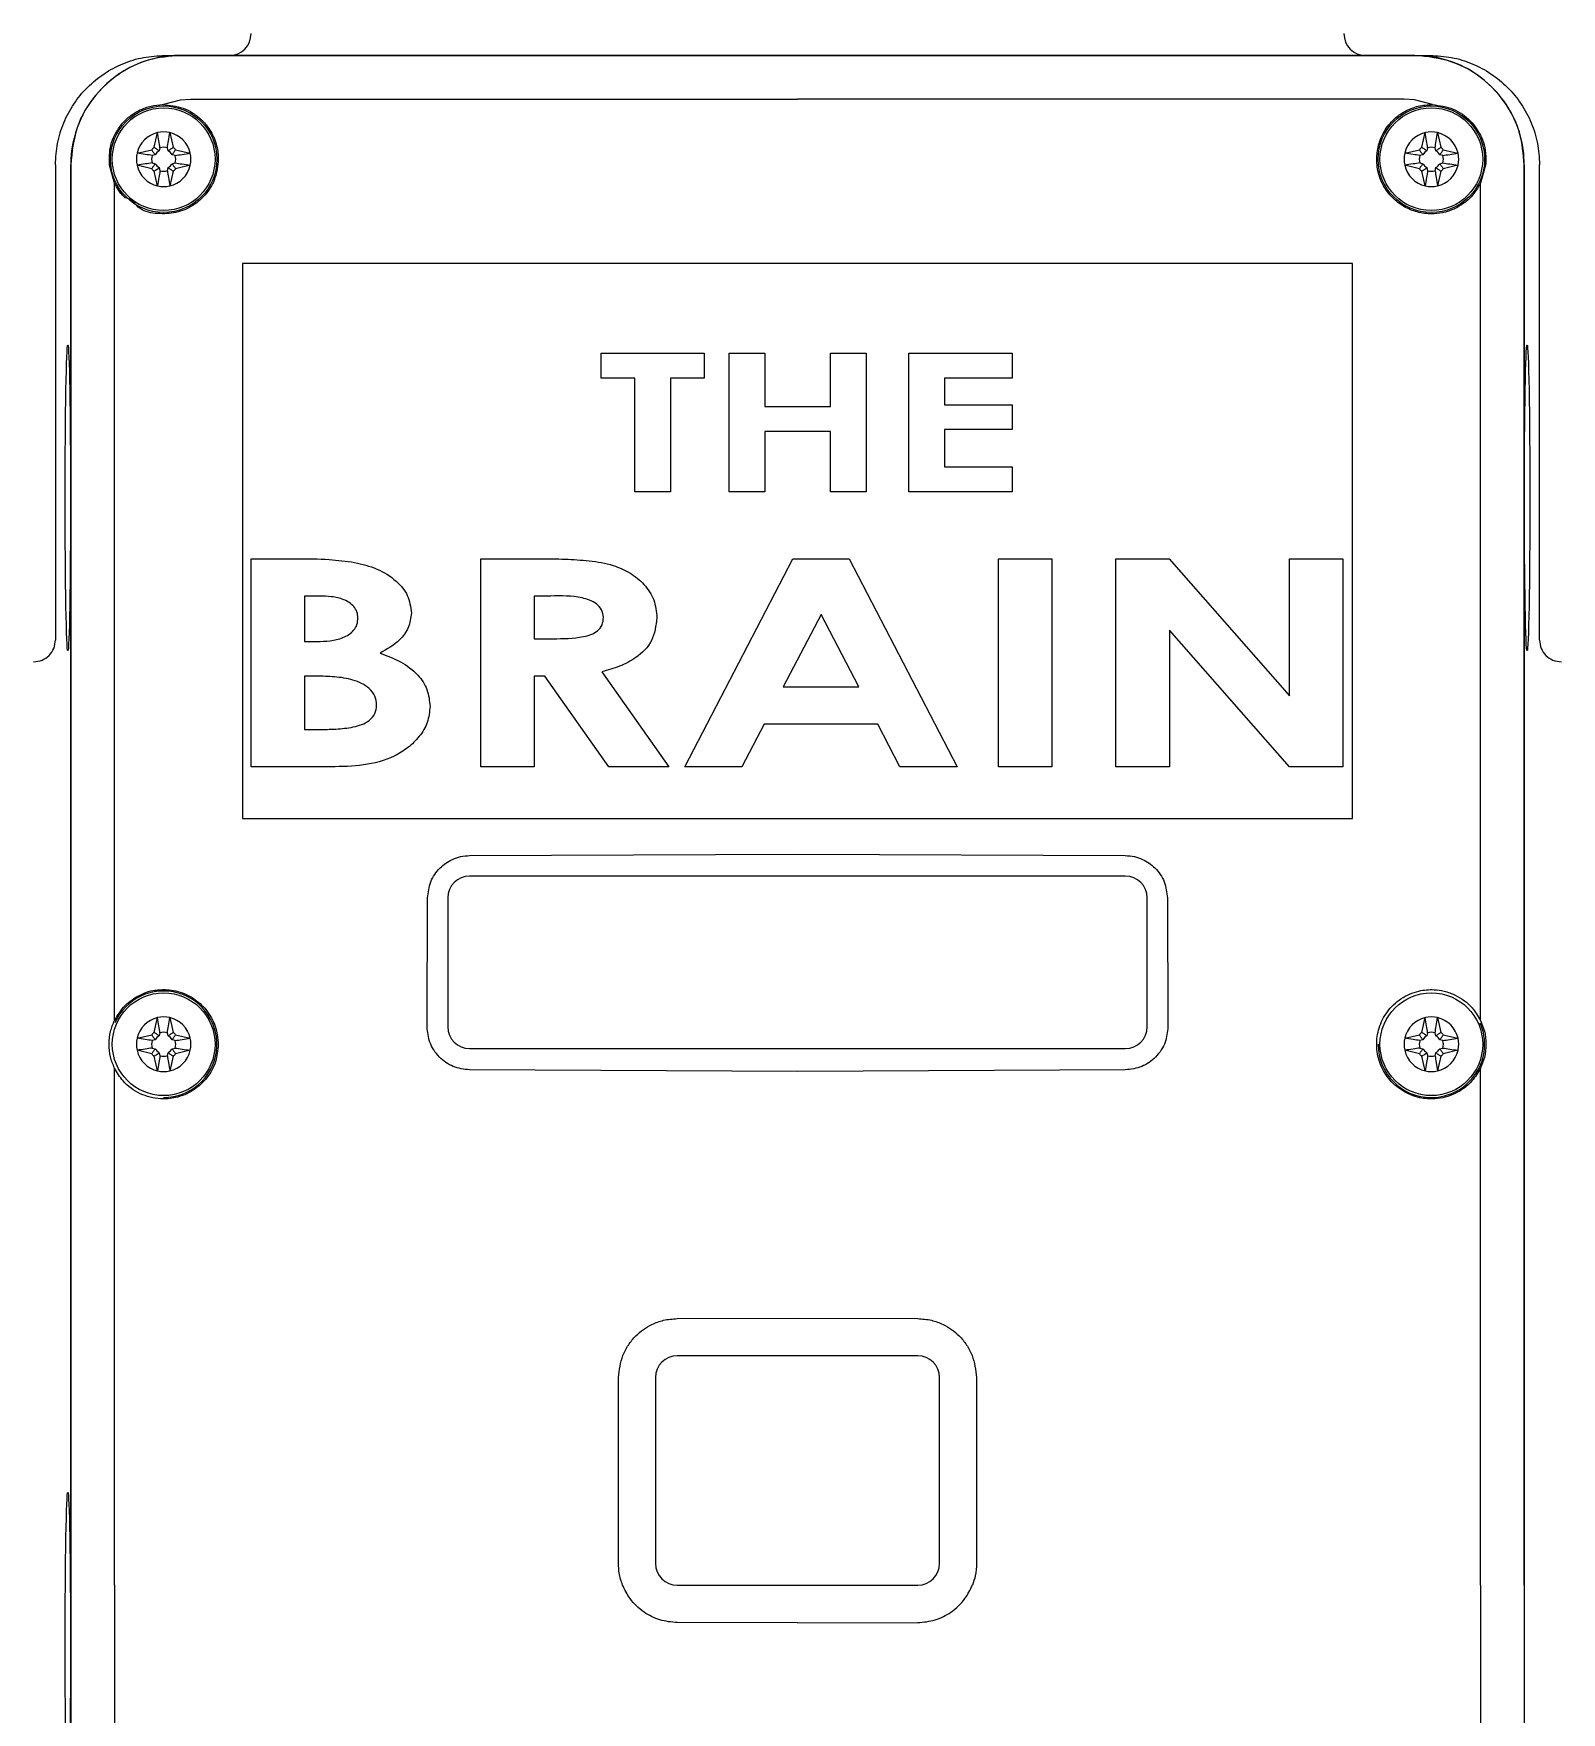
# Model space of a CAD drawing. Extents: x -6836 to 13740, y -142 to 3166.
# Drawn here: x 1492.72 to 1498.09, y 2943.11 to 2949.01 of the extents above; entities that cross this region are included whole.
import ezdxf
from ezdxf import colors
from ezdxf.entities.mleader import LeaderData, LeaderLine
from ezdxf.math import Vec2, Vec3

# ---------------------------------------------------------------- set-up
doc = ezdxf.new("R2010")
doc.units = 0
doc.header["$LTSCALE"] = 18
doc.header["$MEASUREMENT"] = 0
doc.layers.add('G-ANNO-TEXT', color=70, linetype='Continuous', lineweight=0)
doc.layers.add('P-EQMT-N', color=3, linetype='Continuous')
doc.styles.add('Arial', font='arial.ttf')

# ---------------------------------------------------------------- blocks, each defined once
blk = doc.blocks.new('A$C472C50F8')
at = {"linetype": 'Continuous', "lineweight": 0}
for p, q in [((32.1804, 44.934), (32.234, 44.934)), ((32.234, 44.934), (36.5718, 44.934)), ((34.4029, 44.934), (32.2341, 44.934)), ((36.5717, 44.934), (34.4029, 44.934)), ((36.5718, 44.934), (36.6254, 44.934)), ((32.1726, 44.7612), (32.236, 44.778)), ((32.236, 44.778), (32.2725, 44.7804)), ((36.5697, 44.778), (36.5333, 44.7804)), ((36.6331, 44.7612), (36.5697, 44.778)), ((32.1429, 44.6113), (32.1554, 44.6629)), ((32.1976, 44.6629), (32.2101, 44.6113)), ((36.5957, 44.6113), (36.6081, 44.6629)), ((36.6504, 44.6629), (36.6628, 44.6113)), ((32.0829, 44.5904), (32.1345, 44.6029)), ((32.1634, 44.6095), (32.1608, 44.5988)), ((32.1922, 44.5988), (32.1896, 44.6095)), ((32.2184, 44.6029), (32.2701, 44.5904)), ((36.5356, 44.5904), (36.5873, 44.6029)), ((36.6161, 44.6095), (36.6136, 44.5988)), ((36.645, 44.5988), (36.6424, 44.6095)), ((36.6712, 44.6029), (36.7229, 44.5904)), ((31.7965, 44.5501), (31.7965, 42.8803)), ((31.8501, 38.2164), (31.8501, 44.5501)), ((31.8502, 44.5501), (31.8502, 39.56)), ((32.0038, 44.4855), (31.9857, 44.5484)), ((32.1345, 44.5357), (32.0829, 44.5482)), ((32.147, 44.585), (32.1363, 44.5824)), ((32.1363, 44.5562), (32.147, 44.5536)), ((32.1608, 44.5398), (32.1634, 44.5291)), ((32.1896, 44.5291), (32.1922, 44.5398)), ((32.2167, 44.5824), (32.206, 44.585)), ((32.206, 44.5536), (32.2167, 44.5562)), ((32.2701, 44.5482), (32.2184, 44.5357)), ((36.5873, 44.5357), (36.5356, 44.5482)), ((36.5997, 44.585), (36.5891, 44.5824)), ((36.5891, 44.5562), (36.5997, 44.5536)), ((36.6136, 44.5398), (36.6161, 44.5291)), ((36.6424, 44.5291), (36.645, 44.5398)), ((36.6694, 44.5824), (36.6588, 44.585)), ((36.6588, 44.5536), (36.6694, 44.5562)), ((36.7229, 44.5482), (36.6712, 44.5357)), ((36.82, 44.5484), (36.8019, 44.4855)), ((36.9555, 39.56), (36.9555, 44.5501)), ((36.9557, 44.5501), (36.9557, 38.2164)), ((37.0093, 42.8803), (37.0093, 44.5501)), ((32.0038, 41.5437), (32.0038, 44.4855)), ((32.1554, 44.4757), (32.1429, 44.5274)), ((32.2101, 44.5274), (32.1976, 44.4757)), ((36.6081, 44.4757), (36.5957, 44.5274)), ((36.6628, 44.5274), (36.6504, 44.4757)), ((36.802, 41.5437), (36.8019, 44.4855)), ((32.4529, 44.2027), (32.4529, 42.2527)), ((36.3529, 44.2027), (32.4529, 44.2027)), ((36.3529, 42.2527), (36.3529, 44.2027)), ((33.713, 43.8007), (33.713, 43.8882)), ((33.713, 43.8882), (34.0755, 43.8882)), ((34.0755, 43.8882), (34.0755, 43.8007)), ((34.163, 43.8882), (34.288, 43.8882)), ((34.163, 43.4007), (34.163, 43.8882)), ((34.288, 43.8882), (34.288, 43.7007)), ((34.5192, 43.7007), (34.5192, 43.8882)), ((34.5192, 43.8882), (34.6442, 43.8882)), ((34.6442, 43.8882), (34.6442, 43.4007)), ((34.7942, 43.8882), (35.1567, 43.8882)), ((34.7942, 43.4007), (34.7942, 43.8882)), ((35.1567, 43.8882), (35.1567, 43.8007)), ((33.8317, 43.8007), (33.713, 43.8007)), ((33.8317, 43.4007), (33.8317, 43.8007)), ((34.0755, 43.8007), (33.9567, 43.8007)), ((33.9567, 43.8007), (33.9567, 43.4007)), ((35.1567, 43.8007), (34.9192, 43.8007)), ((34.9192, 43.8007), (34.9192, 43.7069)), ((34.9192, 43.7069), (35.1567, 43.7069)), ((35.1567, 43.7069), (35.1567, 43.6194)), ((34.288, 43.7007), (34.5192, 43.7007)), ((34.5192, 43.6132), (34.288, 43.6132)), ((34.288, 43.6132), (34.288, 43.4007)), ((34.5192, 43.4007), (34.5192, 43.6132)), ((34.9192, 43.6194), (34.9192, 43.4882)), ((35.1567, 43.6194), (34.9192, 43.6194)), ((34.9192, 43.4882), (35.1567, 43.4882)), ((35.1567, 43.4882), (35.1567, 43.4007)), ((33.9567, 43.4007), (33.8317, 43.4007)), ((34.288, 43.4007), (34.163, 43.4007)), ((34.6442, 43.4007), (34.5192, 43.4007)), ((35.1567, 43.4007), (34.7942, 43.4007)), ((32.484, 42.4347), (32.484, 43.1659)), ((32.484, 43.1659), (32.6438, 43.1659)), ((33.2902, 43.1659), (33.5004, 43.1659)), ((33.2902, 42.4347), (33.2902, 43.1659)), ((34.0074, 42.4347), (34.3866, 43.1659)), ((34.3866, 43.1659), (34.5847, 43.1659)), ((34.5847, 43.1659), (34.9636, 42.4347)), ((35.109, 42.4347), (35.109, 43.1659)), ((35.109, 43.1659), (35.2965, 43.1659)), ((35.2965, 43.1659), (35.2965, 42.4347)), ((35.5215, 43.1659), (35.7081, 43.1659)), ((35.5215, 42.4347), (35.5215, 43.1659)), ((35.7081, 43.1659), (36.1308, 42.6847)), ((36.1308, 43.1659), (36.3183, 43.1659)), ((36.1308, 42.6847), (36.1308, 43.1659)), ((36.3183, 43.1659), (36.3183, 42.4347)), ((32.723, 43.0347), (32.6715, 43.0347)), ((32.6715, 43.0347), (32.6715, 42.8753)), ((33.5359, 43.0347), (33.4777, 43.0347)), ((33.4777, 43.0347), (33.4777, 42.8847)), ((34.4855, 42.9698), (34.3528, 42.7159)), ((34.6182, 42.7159), (34.4855, 42.9698)), ((33.4777, 42.8847), (33.5441, 42.8847)), ((35.709, 42.9144), (35.709, 42.4347)), ((36.1305, 42.4347), (35.709, 42.9144)), ((32.6715, 42.8753), (32.7151, 42.8753)), ((33.7155, 42.7684), (33.9511, 42.4347)), ((32.7117, 42.7534), (32.6715, 42.7534)), ((32.6715, 42.7534), (32.6715, 42.5659)), ((33.5151, 42.7534), (33.4777, 42.7534)), ((33.4777, 42.7534), (33.4777, 42.4347)), ((33.7402, 42.4347), (33.5151, 42.7534)), ((34.3528, 42.7159), (34.6182, 42.7159)), ((34.2853, 42.5847), (34.2079, 42.4347)), ((34.6856, 42.5847), (34.2853, 42.5847)), ((34.7628, 42.4347), (34.6856, 42.5847)), ((32.6715, 42.5659), (32.7199, 42.5659)), ((32.7652, 42.4347), (32.484, 42.4347)), ((33.4777, 42.4347), (33.2902, 42.4347)), ((33.9511, 42.4347), (33.7402, 42.4347)), ((34.2079, 42.4347), (34.0074, 42.4347)), ((34.9636, 42.4347), (34.7628, 42.4347)), ((35.2965, 42.4347), (35.109, 42.4347)), ((35.709, 42.4347), (35.5215, 42.4347)), ((36.3183, 42.4347), (36.1305, 42.4347)), ((32.4529, 42.2527), (36.3529, 42.2527)), ((33.2513, 42.1229), (34.4029, 42.1279)), ((34.4029, 42.1279), (35.5544, 42.1229)), ((35.5544, 42.0512), (33.2513, 42.0512)), ((33.1019, 41.5215), (33.1036, 41.9744)), ((33.1745, 41.9744), (33.1745, 41.5215)), ((35.6312, 41.5215), (35.6312, 41.9744)), ((35.7021, 41.9744), (35.7038, 41.5215)), ((32.1429, 41.502), (32.1554, 41.5537)), ((32.1976, 41.5537), (32.2101, 41.502)), ((36.5957, 41.502), (36.6081, 41.5537)), ((36.6504, 41.5537), (36.6628, 41.502)), ((32.0829, 41.4812), (32.1345, 41.4936)), ((32.147, 41.4758), (32.1363, 41.4732)), ((32.1634, 41.5002), (32.1608, 41.4896)), ((32.1922, 41.4896), (32.1896, 41.5002)), ((32.2167, 41.4732), (32.206, 41.4758)), ((32.2184, 41.4936), (32.2701, 41.4812)), ((36.5356, 41.4812), (36.5873, 41.4936)), ((36.5997, 41.4758), (36.5891, 41.4732)), ((36.6161, 41.5002), (36.6136, 41.4896)), ((36.645, 41.4896), (36.6424, 41.5002)), ((36.6694, 41.4732), (36.6588, 41.4758)), ((36.6712, 41.4936), (36.7229, 41.4812)), ((32.1345, 41.4265), (32.0829, 41.4389)), ((32.1363, 41.4469), (32.147, 41.4444)), ((32.1554, 41.3664), (32.1429, 41.4181)), ((32.1608, 41.4305), (32.1634, 41.4199)), ((32.1896, 41.4199), (32.1922, 41.4305)), ((32.2101, 41.4181), (32.1976, 41.3664)), ((32.206, 41.4444), (32.2167, 41.4469)), ((32.2701, 41.4389), (32.2184, 41.4265)), ((33.2513, 41.4447), (35.5544, 41.4447)), ((36.5873, 41.4265), (36.5356, 41.4389)), ((36.5891, 41.4469), (36.5997, 41.4444)), ((36.6081, 41.3664), (36.5957, 41.4181)), ((36.6136, 41.4305), (36.6161, 41.4199)), ((36.6424, 41.4199), (36.645, 41.4305)), ((36.6628, 41.4181), (36.6504, 41.3664)), ((36.6588, 41.4444), (36.6694, 41.4469)), ((36.7229, 41.4389), (36.6712, 41.4265)), ((32.0038, 39.56), (32.0038, 41.3764)), ((34.4029, 41.3644), (33.2513, 41.37)), ((35.5544, 41.37), (34.4029, 41.3644)), ((36.802, 39.56), (36.802, 41.3764)), ((33.9806, 40.4964), (34.4029, 40.4975)), ((34.4029, 40.4975), (34.8251, 40.4964)), ((34.8251, 40.3661), (33.9806, 40.3661)), ((33.7738, 39.6367), (33.7745, 40.2893)), ((33.9039, 40.2893), (33.9039, 39.6367)), ((34.9019, 39.6367), (34.9019, 40.2893)), ((35.0312, 40.2893), (35.0319, 39.6367)), ((31.8502, 39.56), (31.8502, 34.5698)), ((32.0038, 39.56), (32.0038, 38.4345)), ((33.9806, 39.56), (34.8251, 39.56)), ((36.802, 39.56), (36.802, 38.4345)), ((36.9555, 39.56), (36.9555, 34.5698)), ((34.4029, 39.427), (33.9806, 39.4283)), ((34.4029, 39.427), (34.8251, 39.4283))]:
    blk.add_line(p, q, dxfattribs=at)
for centre, radius in [((32.1765, 44.5693), 0.1871), ((32.1765, 44.5693), 0.1804), ((36.6293, 44.5693), 0.1871), ((36.6293, 44.5693), 0.1804), ((32.1765, 41.4601), 0.1804), ((36.6293, 41.4601), 0.1804)]:
    blk.add_circle(centre, radius, dxfattribs=at)
for centre, radius, start, end in [((32.4068, 45.0107), 0.0768, 270, 0), ((36.3989, 45.0107), 0.0768, 180, 270), ((32.1765, 44.5693), 0.096, 102.70903, 167.29097), ((32.1765, 44.5693), 0.096, 77.29097, 102.70903), ((32.1765, 44.5693), 0.096, 12.70903, 77.29097), ((36.6293, 44.5693), 0.096, 102.70903, 167.29097), ((36.6293, 44.5693), 0.096, 77.29097, 102.70903), ((36.6293, 44.5693), 0.096, 12.70903, 77.29097), ((32.1765, 44.5693), 0.096, 167.29097, 192.70903), ((32.1765, 44.5693), 0.0537, 128.68219, 141.31781), ((32.1765, 44.5693), 0.0334, 118.00763, 151.99237), ((32.1765, 44.5693), 0.0423, 71.9052, 108.0948), ((32.1765, 44.5693), 0.0334, 28.00763, 61.99237), ((32.1765, 44.5693), 0.0537, 38.68219, 51.31781), ((32.1765, 44.5693), 0.096, 347.29097, 12.70903), ((36.6293, 44.5693), 0.096, 167.29097, 192.70903), ((36.6293, 44.5693), 0.0537, 128.68219, 141.31781), ((36.6293, 44.5693), 0.0334, 118.00763, 151.99237), ((36.6293, 44.5693), 0.0423, 71.9052, 108.0948), ((36.6293, 44.5693), 0.0334, 28.00763, 61.99237), ((36.6293, 44.5693), 0.0537, 38.68219, 51.31781), ((36.6293, 44.5693), 0.096, 347.29097, 12.70903), ((32.1765, 44.5693), 0.096, 192.70903, 257.29097), ((32.1765, 44.5693), 0.0423, 161.9052, 198.0948), ((32.1765, 44.5693), 0.0537, 218.68219, 231.31781), ((32.1765, 44.5693), 0.0334, 208.00763, 241.99237), ((32.1765, 44.5693), 0.0334, 298.00763, 331.99237), ((32.1765, 44.5693), 0.096, 282.70903, 347.29097), ((32.1765, 44.5693), 0.0537, 308.68219, 321.31781), ((32.1765, 44.5693), 0.0423, 341.9052, 18.0948), ((36.6293, 44.5693), 0.096, 192.70903, 257.29097), ((36.6293, 44.5693), 0.0423, 161.9052, 198.0948), ((36.6293, 44.5693), 0.0537, 218.68219, 231.31781), ((36.6293, 44.5693), 0.0334, 208.00763, 241.99237), ((36.6293, 44.5693), 0.0334, 298.00763, 331.99237), ((36.6293, 44.5693), 0.096, 282.70903, 347.29097), ((36.6293, 44.5693), 0.0537, 308.68219, 321.31781), ((36.6293, 44.5693), 0.0423, 341.9052, 18.0948), ((32.1765, 44.5693), 0.096, 257.29097, 270), ((32.1765, 44.5693), 0.0423, 251.9052, 288.0948), ((32.1765, 44.5693), 0.096, 270, 282.70903), ((36.6293, 44.5693), 0.096, 257.29097, 270), ((36.6293, 44.5693), 0.0423, 251.9052, 288.0948), ((36.6293, 44.5693), 0.096, 270, 282.70903), ((33.2513, 41.9744), 0.0768, 90, 180), ((35.5544, 41.9744), 0.0768, 360, 90), ((32.1765, 41.4601), 0.1871, 270, 156.26692), ((32.1765, 41.4601), 0.096, 102.70903, 167.29097), ((32.1765, 41.4601), 0.096, 77.29097, 102.70903), ((32.1765, 41.4601), 0.096, 12.70903, 77.29097), ((33.2513, 41.5215), 0.0768, 180, 270), ((35.5544, 41.5215), 0.0768, 270, 0), ((36.6293, 41.4601), 0.096, 102.70903, 167.29097), ((36.6293, 41.4601), 0.096, 77.29097, 102.70903), ((36.6293, 41.4601), 0.1871, 270, 23.32206), ((36.6293, 41.4601), 0.096, 12.70903, 77.29097), ((32.1765, 41.4601), 0.096, 167.29097, 192.70903), ((32.1765, 41.4601), 0.0423, 161.9052, 198.0948), ((32.1765, 41.4601), 0.0537, 128.68219, 141.31781), ((32.1765, 41.4601), 0.0334, 118.00763, 151.99237), ((32.1765, 41.4601), 0.0423, 71.9052, 108.0948), ((32.1765, 41.4601), 0.0334, 28.00763, 61.99237), ((32.1765, 41.4601), 0.0537, 38.68219, 51.31781), ((32.1765, 41.4601), 0.0423, 341.9052, 18.0948), ((32.1765, 41.4601), 0.096, 347.29097, 12.70903), ((36.6293, 41.4601), 0.096, 167.29097, 192.70903), ((36.6293, 41.4601), 0.0423, 161.9052, 198.0948), ((36.6293, 41.4601), 0.0537, 128.68219, 141.31781), ((36.6293, 41.4601), 0.0334, 118.00763, 151.99237), ((36.6293, 41.4601), 0.0423, 71.9052, 108.0948), ((36.6293, 41.4601), 0.0334, 28.00763, 61.99237), ((36.6293, 41.4601), 0.0537, 38.68219, 51.31781), ((36.6293, 41.4601), 0.0423, 341.9052, 18.0948), ((36.6293, 41.4601), 0.096, 347.29097, 12.70903), ((32.1765, 41.4601), 0.096, 192.70903, 257.29097), ((32.1765, 41.4601), 0.0537, 218.68219, 231.31781), ((32.1765, 41.4601), 0.0334, 208.00763, 241.99237), ((32.1765, 41.4601), 0.0423, 251.9052, 288.0948), ((32.1765, 41.4601), 0.0334, 298.00763, 331.99237), ((32.1765, 41.4601), 0.096, 282.70903, 347.29097), ((32.1765, 41.4601), 0.0537, 308.68219, 321.31781), ((36.6293, 41.4601), 0.1871, 180, 270), ((36.6293, 41.4601), 0.096, 192.70903, 257.29097), ((36.6293, 41.4601), 0.0537, 218.68219, 231.31781), ((36.6293, 41.4601), 0.0334, 208.00763, 241.99237), ((36.6293, 41.4601), 0.0423, 251.9052, 288.0948), ((36.6293, 41.4601), 0.0334, 298.00763, 331.99237), ((36.6293, 41.4601), 0.096, 282.70903, 347.29097), ((36.6293, 41.4601), 0.0537, 308.68219, 321.31781), ((32.1765, 41.4601), 0.096, 257.29097, 270), ((32.1765, 41.4601), 0.096, 270, 282.70903), ((36.6293, 41.4601), 0.096, 257.29097, 270), ((36.6293, 41.4601), 0.096, 270, 282.70903), ((33.9806, 40.2893), 0.0768, 90, 180), ((34.8251, 40.2893), 0.0768, 0, 90), ((33.9806, 39.6367), 0.0768, 180, 270), ((34.8251, 39.6367), 0.0768, 270, 0)]:
    blk.add_arc(centre, radius, start, end, dxfattribs=at)
for centre, start_param, end_param in [((32.234, 44.5501), 1.570796, 3.141593), ((36.5718, 44.5501), 0, 1.570796)]:
    blk.add_ellipse(centre, major_axis=(0.3839, 0), ratio=0.999848, start_param=start_param, end_param=end_param, dxfattribs=at)
for centre in [(31.84, 43.3793), (36.9657, 43.3793), (31.84, 39.3488)]:
    blk.add_ellipse(centre, major_axis=(0, 0.5374), ratio=0.017455, dxfattribs=at)
for points, knots in [([(31.7965, 44.5501), (31.7979, 44.5753), (31.8008, 44.6255), (31.8236, 44.698), (31.8591, 44.7647), (31.9071, 44.8233), (31.9658, 44.8714), (32.0325, 44.9069), (32.105, 44.9297), (32.1552, 44.9325), (32.1804, 44.934)], [0, 0, 0, 0, 0.125095, 0.249974, 0.37496, 0.500001, 0.625038, 0.750027, 0.874902, 1, 1, 1, 1]), ([(32.2341, 44.934), (32.1966, 44.9308), (32.1217, 44.9244), (32.0185, 44.8741), (31.9295, 44.794), (31.8635, 44.6826), (31.8546, 44.5942), (31.8502, 44.5501)], [0, 0, 0, 0, 0.186514, 0.373161, 0.560528, 0.780546, 1, 1, 1, 1]), ([(36.9555, 44.5501), (36.9523, 44.5876), (36.9459, 44.6625), (36.8957, 44.7657), (36.8155, 44.8547), (36.7041, 44.9206), (36.6158, 44.9295), (36.5717, 44.934)], [0, 0, 0, 0, 0.186471, 0.37315, 0.560639, 0.780497, 1, 1, 1, 1]), ([(36.6254, 44.934), (36.6505, 44.9325), (36.7007, 44.9297), (36.7732, 44.9069), (36.84, 44.8714), (36.8986, 44.8233), (36.9466, 44.7647), (36.9822, 44.698), (37.005, 44.6255), (37.0078, 44.5753), (37.0093, 44.5501)], [0, 0, 0, 0, 0.125098, 0.249973, 0.374962, 0.499999, 0.62504, 0.750026, 0.874905, 1, 1, 1, 1]), ([(32.2725, 44.7804), (32.6278, 44.7804), (33.338, 44.7804), (34.0481, 44.7804), (34.4029, 44.7804)], [0, 0, 0, 0, 0.500414, 1, 1, 1, 1]), ([(36.5333, 44.7804), (36.1779, 44.7804), (35.4678, 44.7804), (34.7577, 44.7804), (34.4029, 44.7804)], [0, 0, 0, 0, 0.5004143, 1, 1, 1, 1]), ([(31.9857, 44.5484), (31.9856, 44.5723), (31.9854, 44.6089), (32.0041, 44.6566), (32.0262, 44.6913), (32.0566, 44.7212), (32.0925, 44.7435), (32.1318, 44.7579), (32.1591, 44.7601), (32.1726, 44.7612)], [0, 0, 0, 0, 0.223583, 0.342609, 0.475502, 0.607734, 0.741094, 0.872412, 1, 1, 1, 1]), ([(32.1726, 44.7612), (32.1972, 44.759), (32.2347, 44.7557), (32.2804, 44.7324), (32.3005, 44.7157), (32.3104, 44.7068), (32.3104, 44.7068), (32.3104, 44.7068), (32.3105, 44.7067), (32.3107, 44.7065), (32.311, 44.7062), (32.3118, 44.7054), (32.3139, 44.7033), (32.3197, 44.6973), (32.3354, 44.6788), (32.3518, 44.6509), (32.3628, 44.6178), (32.3676, 44.5926), (32.3682, 44.5767), (32.3684, 44.5693)], [0, 0, 0, 0, 0.240257, 0.366769, 0.497165, 0.497265, 0.497349, 0.497508, 0.497802, 0.498394, 0.499658, 0.502542, 0.509739, 0.529092, 0.584347, 0.748666, 0.843418, 0.927196, 1, 1, 1, 1]), ([(36.8019, 44.4855), (36.7947, 44.4729), (36.7777, 44.4431), (36.7359, 44.4061), (36.6862, 44.3836), (36.6346, 44.3755), (36.5861, 44.3799), (36.5373, 44.3983), (36.4954, 44.4285), (36.4633, 44.4686), (36.4424, 44.5163), (36.4353, 44.565), (36.441, 44.6169), (36.4606, 44.667), (36.4948, 44.7096), (36.5366, 44.7395), (36.5825, 44.7584), (36.6163, 44.7603), (36.6331, 44.7612)], [0, 0, 0, 0, 0.0531669, 0.1249813, 0.2004786, 0.2498987, 0.3151103, 0.3762346, 0.4387662, 0.501916, 0.5620711, 0.6275898, 0.679614, 0.7516619, 0.8216677, 0.8765106, 0.9387016, 1, 1, 1, 1]), ([(36.6331, 44.7612), (36.6582, 44.7578), (36.7076, 44.7511), (36.7688, 44.7074), (36.8029, 44.6566), (36.8187, 44.6093), (36.8203, 44.5831), (36.8212, 44.5693)], [0, 0, 0, 0, 0.254079, 0.501125, 0.735083, 0.860199, 1, 1, 1, 1]), ([(32.1634, 44.6095), (32.1622, 44.6176), (32.1595, 44.6354), (32.1569, 44.6532), (32.1554, 44.6629)], [0, 0, 0, 0, 0.45233, 1, 1, 1, 1]), ([(32.1896, 44.6095), (32.1908, 44.6176), (32.1935, 44.6354), (32.1961, 44.6532), (32.1976, 44.6629)], [0, 0, 0, 0, 0.45233, 1, 1, 1, 1]), ([(36.6161, 44.6095), (36.6149, 44.6176), (36.6123, 44.6354), (36.6096, 44.6532), (36.6081, 44.6629)], [0, 0, 0, 0, 0.45233, 1, 1, 1, 1]), ([(36.6424, 44.6095), (36.6436, 44.6176), (36.6462, 44.6354), (36.6489, 44.6532), (36.6504, 44.6629)], [0, 0, 0, 0, 0.45233, 1, 1, 1, 1]), ([(32.1363, 44.5824), (32.1282, 44.5836), (32.1104, 44.5863), (32.0926, 44.5889), (32.0829, 44.5904)], [0, 0, 0, 0, 0.452332, 1, 1, 1, 1]), ([(32.147, 44.585), (32.1447, 44.5881), (32.1403, 44.594), (32.1364, 44.6), (32.1345, 44.6029)], [0, 0, 0, 0, 0.526596, 1, 1, 1, 1]), ([(32.1608, 44.5988), (32.1577, 44.6011), (32.1518, 44.6055), (32.1458, 44.6094), (32.1429, 44.6113)], [0, 0, 0, 0, 0.526595, 1, 1, 1, 1]), ([(32.1922, 44.5988), (32.1953, 44.6011), (32.2012, 44.6055), (32.2072, 44.6094), (32.2101, 44.6113)], [0, 0, 0, 0, 0.5265944, 1, 1, 1, 1]), ([(32.206, 44.585), (32.2083, 44.5881), (32.2127, 44.594), (32.2166, 44.6), (32.2184, 44.6029)], [0, 0, 0, 0, 0.526596, 1, 1, 1, 1]), ([(32.2167, 44.5824), (32.2248, 44.5836), (32.2426, 44.5863), (32.2604, 44.5889), (32.2701, 44.5904)], [0, 0, 0, 0, 0.452332, 1, 1, 1, 1]), ([(36.5891, 44.5824), (36.581, 44.5836), (36.5631, 44.5863), (36.5454, 44.5889), (36.5356, 44.5904)], [0, 0, 0, 0, 0.452332, 1, 1, 1, 1]), ([(36.5997, 44.585), (36.5974, 44.5881), (36.593, 44.594), (36.5891, 44.6), (36.5873, 44.6029)], [0, 0, 0, 0, 0.526596, 1, 1, 1, 1]), ([(36.6136, 44.5988), (36.6104, 44.6011), (36.6045, 44.6055), (36.5985, 44.6094), (36.5957, 44.6113)], [0, 0, 0, 0, 0.526594, 1, 1, 1, 1]), ([(36.645, 44.5988), (36.6481, 44.6011), (36.654, 44.6055), (36.66, 44.6094), (36.6628, 44.6113)], [0, 0, 0, 0, 0.526594, 1, 1, 1, 1]), ([(36.6588, 44.585), (36.6611, 44.5881), (36.6655, 44.594), (36.6694, 44.6), (36.6712, 44.6029)], [0, 0, 0, 0, 0.526596, 1, 1, 1, 1]), ([(36.6694, 44.5824), (36.6775, 44.5836), (36.6954, 44.5863), (36.7131, 44.5889), (36.7229, 44.5904)], [0, 0, 0, 0, 0.452332, 1, 1, 1, 1]), ([(32.3684, 44.5693), (32.3661, 44.5469), (32.3618, 44.504), (32.3288, 44.4472), (32.2811, 44.4041), (32.22, 44.3781), (32.1554, 44.3768), (32.0892, 44.3862), (32.0624, 44.4328), (32.0411, 44.4332), (32.0411, 44.4332), (32.0411, 44.4332), (32.0411, 44.4332), (32.0411, 44.4333), (32.0411, 44.4333), (32.0411, 44.4333), (32.041, 44.4334), (32.0409, 44.4335), (32.0407, 44.4337), (32.0402, 44.4342), (32.0393, 44.4351), (32.0374, 44.437), (32.0339, 44.4407), (32.0274, 44.4482), (32.016, 44.4629), (32.0086, 44.4767), (32.0038, 44.4855)], [0, 0, 0, 0, 0.130107, 0.248968, 0.373174, 0.500353, 0.625575, 0.749178, 0.87448, 0.874481, 0.874482, 0.874488, 0.874495, 0.874513, 0.87455, 0.874619, 0.874754, 0.875032, 0.875585, 0.876691, 0.878894, 0.883279, 0.891953, 0.908923, 0.941323, 1, 1, 1, 1]), ([(32.1363, 44.5562), (32.1282, 44.555), (32.1104, 44.5523), (32.0926, 44.5497), (32.0829, 44.5482)], [0, 0, 0, 0, 0.452332, 1, 1, 1, 1]), ([(32.147, 44.5536), (32.1447, 44.5505), (32.1403, 44.5446), (32.1364, 44.5386), (32.1345, 44.5357)], [0, 0, 0, 0, 0.526593, 1, 1, 1, 1]), ([(32.1429, 44.5274), (32.1465, 44.5297), (32.1525, 44.5336), (32.1584, 44.538), (32.1608, 44.5398)], [0, 0, 0, 0, 0.593406, 1, 1, 1, 1]), ([(32.1922, 44.5398), (32.1953, 44.5375), (32.2012, 44.5331), (32.2072, 44.5292), (32.2101, 44.5274)], [0, 0, 0, 0, 0.526593, 1, 1, 1, 1]), ([(32.206, 44.5536), (32.2083, 44.5505), (32.2127, 44.5446), (32.2166, 44.5386), (32.2184, 44.5357)], [0, 0, 0, 0, 0.526593, 1, 1, 1, 1]), ([(32.2167, 44.5562), (32.2248, 44.555), (32.2426, 44.5523), (32.2604, 44.5497), (32.2701, 44.5482)], [0, 0, 0, 0, 0.452332, 1, 1, 1, 1]), ([(36.5891, 44.5562), (36.581, 44.555), (36.5631, 44.5523), (36.5454, 44.5497), (36.5356, 44.5482)], [0, 0, 0, 0, 0.452332, 1, 1, 1, 1]), ([(36.5997, 44.5536), (36.5974, 44.5505), (36.593, 44.5446), (36.5891, 44.5386), (36.5873, 44.5357)], [0, 0, 0, 0, 0.5265929, 1, 1, 1, 1]), ([(36.5957, 44.5274), (36.5992, 44.5297), (36.6053, 44.5336), (36.6112, 44.538), (36.6136, 44.5398)], [0, 0, 0, 0, 0.593406, 1, 1, 1, 1]), ([(36.645, 44.5398), (36.6481, 44.5375), (36.654, 44.5331), (36.66, 44.5292), (36.6628, 44.5274)], [0, 0, 0, 0, 0.526593, 1, 1, 1, 1]), ([(36.6588, 44.5536), (36.6611, 44.5505), (36.6655, 44.5446), (36.6694, 44.5386), (36.6712, 44.5357)], [0, 0, 0, 0, 0.526593, 1, 1, 1, 1]), ([(36.6694, 44.5562), (36.6775, 44.555), (36.6954, 44.5523), (36.7131, 44.5497), (36.7229, 44.5482)], [0, 0, 0, 0, 0.452332, 1, 1, 1, 1]), ([(36.8212, 44.5693), (36.8211, 44.5654), (36.821, 44.5584), (36.8203, 44.5515), (36.82, 44.5484)], [0, 0, 0, 0, 0.5599603, 1, 1, 1, 1]), ([(32.1634, 44.5291), (32.1622, 44.521), (32.1595, 44.5032), (32.1569, 44.4854), (32.1554, 44.4757)], [0, 0, 0, 0, 0.45233, 1, 1, 1, 1]), ([(32.1896, 44.5291), (32.1908, 44.521), (32.1935, 44.5032), (32.1961, 44.4854), (32.1976, 44.4757)], [0, 0, 0, 0, 0.45233, 1, 1, 1, 1]), ([(36.6161, 44.5291), (36.6149, 44.521), (36.6123, 44.5032), (36.6096, 44.4854), (36.6081, 44.4757)], [0, 0, 0, 0, 0.45233, 1, 1, 1, 1]), ([(36.6424, 44.5291), (36.6436, 44.521), (36.6462, 44.5032), (36.6489, 44.4854), (36.6504, 44.4757)], [0, 0, 0, 0, 0.45233, 1, 1, 1, 1]), ([(32.6438, 43.1659), (32.6819, 43.1659), (32.7501, 43.1659), (32.8176, 43.1569), (32.8472, 43.1529)], [0, 0, 0, 0, 0.560149, 1, 1, 1, 1]), ([(32.8472, 43.1529), (32.8736, 43.1465), (32.9264, 43.1337), (32.991, 43.0937), (33.0382, 43.0393), (33.0437, 42.9966), (33.0465, 42.9752)], [0, 0, 0, 0, 0.280813, 0.560976, 0.780778, 1, 1, 1, 1]), ([(33.5004, 43.1659), (33.529, 43.1657), (33.5861, 43.1652), (33.6715, 43.1596), (33.7495, 43.1472), (33.8155, 43.1182), (33.8657, 43.0776), (33.9029, 43.0228), (33.9069, 42.9797), (33.909, 42.9582)], [0, 0, 0, 0, 0.167039, 0.33405, 0.500843, 0.625862, 0.750751, 0.875375, 1, 1, 1, 1]), ([(32.859, 42.9576), (32.8584, 42.9649), (32.8571, 42.9795), (32.8414, 43.0048), (32.8094, 43.0245), (32.7666, 43.0335), (32.7376, 43.0343), (32.723, 43.0347)], [0, 0, 0, 0, 0.125038, 0.249962, 0.498613, 0.749055, 1, 1, 1, 1]), ([(33.7215, 42.96), (33.7201, 42.9692), (33.7173, 42.9877), (33.6903, 43.0149), (33.6283, 43.0367), (33.5729, 43.0355), (33.5359, 43.0347)], [0, 0, 0, 0, 0.124372, 0.249307, 0.498314, 1, 1, 1, 1]), ([(32.7151, 42.8753), (32.7305, 42.8757), (32.7614, 42.8765), (32.8069, 42.8861), (32.8407, 42.9073), (32.8571, 42.9344), (32.8583, 42.9499), (32.859, 42.9576)], [0, 0, 0, 0, 0.250979, 0.501551, 0.750043, 0.874908, 1, 1, 1, 1]), ([(33.0465, 42.9752), (33.0443, 42.9576), (33.0401, 42.9223), (33.0002, 42.8707), (32.9609, 42.8481), (32.9369, 42.8343)], [0, 0, 0, 0, 0.279472, 0.559302, 1, 1, 1, 1]), ([(33.5441, 42.8847), (33.5797, 42.885), (33.6329, 42.8856), (33.6956, 42.9036), (33.7189, 42.933), (33.7206, 42.951), (33.7215, 42.96)], [0, 0, 0, 0, 0.501812, 0.750672, 0.875219, 1, 1, 1, 1]), ([(33.909, 42.9582), (33.9055, 42.9305), (33.8985, 42.8749), (33.8409, 42.8183), (33.778, 42.7863), (33.7363, 42.7743), (33.7155, 42.7684)], [0, 0, 0, 0, 0.278833, 0.557949, 0.778851, 1, 1, 1, 1]), ([(31.7197, 42.8036), (31.7298, 42.8047), (31.75, 42.8069), (31.7751, 42.8249), (31.7931, 42.85), (31.7954, 42.8702), (31.7965, 42.8803)], [0, 0, 0, 0, 0.2512079, 0.4999952, 0.7487917, 1, 1, 1, 1]), ([(37.0093, 42.8803), (37.0104, 42.8702), (37.0126, 42.85), (37.0306, 42.8249), (37.0558, 42.8069), (37.0759, 42.8047), (37.0861, 42.8036)], [0, 0, 0, 0, 0.251208, 0.500005, 0.748793, 1, 1, 1, 1]), ([(32.9369, 42.8343), (32.961, 42.8251), (33.0093, 42.8068), (33.0684, 42.7643), (33.1063, 42.7074), (33.1101, 42.6667), (33.1121, 42.6464)], [0, 0, 0, 0, 0.280822, 0.560734, 0.780343, 1, 1, 1, 1]), ([(32.9246, 42.6515), (32.9234, 42.6624), (32.921, 42.6844), (32.8928, 42.7196), (32.8418, 42.7427), (32.7771, 42.7521), (32.7335, 42.753), (32.7117, 42.7534)], [0, 0, 0, 0, 0.124686, 0.249413, 0.498281, 0.74901, 1, 1, 1, 1]), ([(32.7199, 42.5659), (32.7405, 42.5662), (32.7815, 42.5668), (32.8423, 42.5727), (32.8926, 42.5885), (32.9211, 42.6205), (32.9234, 42.6412), (32.9246, 42.6515)], [0, 0, 0, 0, 0.251063, 0.502, 0.750802, 0.875443, 1, 1, 1, 1]), ([(33.1121, 42.6464), (33.1102, 42.6275), (33.1064, 42.5897), (33.076, 42.5404), (33.0355, 42.5007), (32.9711, 42.4608), (32.8781, 42.4373), (32.8029, 42.4355), (32.7652, 42.4347)], [0, 0, 0, 0, 0.124749, 0.249607, 0.374703, 0.499842, 0.749462, 1, 1, 1, 1]), ([(33.1036, 41.9744), (33.1059, 41.9937), (33.1105, 42.0325), (33.144, 42.0808), (33.1835, 42.108), (33.2201, 42.1207), (33.2407, 42.1221), (33.2513, 42.1229)], [0, 0, 0, 0, 0.248724, 0.50182, 0.733331, 0.862357, 1, 1, 1, 1]), ([(35.5544, 42.1229), (35.5651, 42.1221), (35.5856, 42.1207), (35.6223, 42.108), (35.6618, 42.0808), (35.6953, 42.0325), (35.6999, 41.9937), (35.7021, 41.9744)], [0, 0, 0, 0, 0.137647, 0.266675, 0.498181, 0.751287, 1, 1, 1, 1]), ([(32.0038, 41.5437), (32.015, 41.5622), (32.0376, 41.5994), (32.092, 41.635), (32.1333, 41.6507), (32.1545, 41.6507), (32.1545, 41.6507), (32.1545, 41.6507), (32.1545, 41.6507), (32.1545, 41.6507), (32.1545, 41.6507), (32.1546, 41.6507), (32.1546, 41.6507), (32.1548, 41.6508), (32.1551, 41.6508), (32.1558, 41.6509), (32.1571, 41.651), (32.1596, 41.6512), (32.1646, 41.6517), (32.1745, 41.6521), (32.1931, 41.6518), (32.2306, 41.6464), (32.2805, 41.6257), (32.3291, 41.5819), (32.3621, 41.525), (32.3663, 41.4815), (32.3684, 41.4601)], [0, 0, 0, 0, 0.1249, 0.25012, 0.373744, 0.373745, 0.373747, 0.373752, 0.37376, 0.373777, 0.373811, 0.373879, 0.374014, 0.374285, 0.374826, 0.375907, 0.378064, 0.382359, 0.390875, 0.407603, 0.439845, 0.499463, 0.627875, 0.748056, 0.875914, 1, 1, 1, 1]), ([(36.802, 41.3764), (36.7927, 41.3607), (36.7707, 41.3237), (36.7146, 41.283), (36.6489, 41.2656), (36.5841, 41.2703), (36.5259, 41.2938), (36.4765, 41.3379), (36.4452, 41.3944), (36.434, 41.4566), (36.443, 41.5191), (36.4723, 41.5769), (36.5212, 41.6236), (36.58, 41.649), (36.633, 41.6537), (36.6763, 41.6475), (36.724, 41.6303), (36.7712, 41.5959), (36.7929, 41.5591), (36.802, 41.5437)], [0, 0, 0, 0, 0.053035, 0.124687, 0.195955, 0.247542, 0.312259, 0.375373, 0.436907, 0.496892, 0.556014, 0.617735, 0.682076, 0.749054, 0.800592, 0.835392, 0.876163, 0.94812, 1, 1, 1, 1]), ([(32.0038, 41.3764), (31.9984, 41.3894), (31.9875, 41.4161), (31.983, 41.4604), (31.9876, 41.5044), (31.9985, 41.5309), (32.0038, 41.5437)], [0, 0, 0, 0, 0.243756, 0.502083, 0.760034, 1, 1, 1, 1]), ([(32.1634, 41.5002), (32.1622, 41.5083), (32.1595, 41.5262), (32.1569, 41.5439), (32.1554, 41.5537)], [0, 0, 0, 0, 0.45233, 1, 1, 1, 1]), ([(32.1896, 41.5002), (32.1908, 41.5083), (32.1935, 41.5262), (32.1961, 41.5439), (32.1976, 41.5537)], [0, 0, 0, 0, 0.45233, 1, 1, 1, 1]), ([(33.2513, 41.37), (33.2316, 41.3725), (33.1922, 41.3774), (33.1497, 41.4076), (33.1246, 41.4395), (33.1066, 41.4747), (33.1038, 41.5032), (33.1019, 41.5215)], [0, 0, 0, 0, 0.250149, 0.501696, 0.638947, 0.767862, 1, 1, 1, 1]), ([(35.7038, 41.5215), (35.702, 41.5032), (35.6992, 41.4747), (35.6812, 41.4395), (35.6561, 41.4076), (35.6136, 41.3774), (35.5741, 41.3725), (35.5544, 41.37)], [0, 0, 0, 0, 0.232148, 0.361054, 0.498304, 0.749851, 1, 1, 1, 1]), ([(36.6161, 41.5002), (36.6149, 41.5083), (36.6123, 41.5262), (36.6096, 41.5439), (36.6081, 41.5537)], [0, 0, 0, 0, 0.45233, 1, 1, 1, 1]), ([(36.6424, 41.5002), (36.6436, 41.5083), (36.6462, 41.5262), (36.6489, 41.5439), (36.6504, 41.5537)], [0, 0, 0, 0, 0.45233, 1, 1, 1, 1]), ([(36.802, 41.5437), (36.8072, 41.5315), (36.8184, 41.5049), (36.8202, 41.4757), (36.8212, 41.4601)], [0, 0, 0, 0, 0.46084, 1, 1, 1, 1]), ([(32.1363, 41.4732), (32.1282, 41.4744), (32.1104, 41.477), (32.0926, 41.4797), (32.0829, 41.4812)], [0, 0, 0, 0, 0.452332, 1, 1, 1, 1]), ([(32.147, 41.4758), (32.1447, 41.4789), (32.1403, 41.4848), (32.1364, 41.4908), (32.1345, 41.4936)], [0, 0, 0, 0, 0.526593, 1, 1, 1, 1]), ([(32.1608, 41.4896), (32.1577, 41.4919), (32.1518, 41.4963), (32.1458, 41.5002), (32.1429, 41.502)], [0, 0, 0, 0, 0.526594, 1, 1, 1, 1]), ([(32.1922, 41.4896), (32.1953, 41.4919), (32.2012, 41.4963), (32.2072, 41.5002), (32.2101, 41.502)], [0, 0, 0, 0, 0.526593, 1, 1, 1, 1]), ([(32.206, 41.4758), (32.2083, 41.4789), (32.2127, 41.4848), (32.2166, 41.4908), (32.2184, 41.4936)], [0, 0, 0, 0, 0.526593, 1, 1, 1, 1]), ([(32.2167, 41.4732), (32.2248, 41.4744), (32.2426, 41.477), (32.2604, 41.4797), (32.2701, 41.4812)], [0, 0, 0, 0, 0.452332, 1, 1, 1, 1]), ([(36.5891, 41.4732), (36.581, 41.4744), (36.5631, 41.477), (36.5454, 41.4797), (36.5356, 41.4812)], [0, 0, 0, 0, 0.452332, 1, 1, 1, 1]), ([(36.5997, 41.4758), (36.5974, 41.4789), (36.593, 41.4848), (36.5891, 41.4908), (36.5873, 41.4936)], [0, 0, 0, 0, 0.5265929, 1, 1, 1, 1]), ([(36.6136, 41.4896), (36.6104, 41.4919), (36.6045, 41.4963), (36.5985, 41.5002), (36.5957, 41.502)], [0, 0, 0, 0, 0.526593, 1, 1, 1, 1]), ([(36.645, 41.4896), (36.6481, 41.4919), (36.654, 41.4963), (36.66, 41.5002), (36.6628, 41.502)], [0, 0, 0, 0, 0.526593, 1, 1, 1, 1]), ([(36.6588, 41.4758), (36.6611, 41.4789), (36.6655, 41.4848), (36.6694, 41.4908), (36.6712, 41.4936)], [0, 0, 0, 0, 0.526593, 1, 1, 1, 1]), ([(36.6694, 41.4732), (36.6775, 41.4744), (36.6954, 41.477), (36.7131, 41.4797), (36.7229, 41.4812)], [0, 0, 0, 0, 0.452332, 1, 1, 1, 1]), ([(32.3684, 41.4601), (32.3664, 41.4392), (32.3624, 41.397), (32.3305, 41.3398), (32.2818, 41.295), (32.2235, 41.2707), (32.1585, 41.2654), (32.0921, 41.2825), (32.0353, 41.3232), (32.0131, 41.3606), (32.0038, 41.3764)], [0, 0, 0, 0, 0.12082, 0.244523, 0.371175, 0.500827, 0.605357, 0.747877, 0.893649, 1, 1, 1, 1]), ([(32.1363, 41.4469), (32.1282, 41.4457), (32.1104, 41.4431), (32.0926, 41.4404), (32.0829, 41.4389)], [0, 0, 0, 0, 0.452332, 1, 1, 1, 1]), ([(32.147, 41.4444), (32.1447, 41.4412), (32.1403, 41.4353), (32.1364, 41.4293), (32.1345, 41.4265)], [0, 0, 0, 0, 0.526596, 1, 1, 1, 1]), ([(32.1429, 41.4181), (32.1465, 41.4204), (32.1525, 41.4243), (32.1584, 41.4287), (32.1608, 41.4305)], [0, 0, 0, 0, 0.5934043, 1, 1, 1, 1]), ([(32.1634, 41.4199), (32.1622, 41.4118), (32.1595, 41.3939), (32.1569, 41.3762), (32.1554, 41.3664)], [0, 0, 0, 0, 0.45233, 1, 1, 1, 1]), ([(32.1896, 41.4199), (32.1908, 41.4118), (32.1935, 41.3939), (32.1961, 41.3762), (32.1976, 41.3664)], [0, 0, 0, 0, 0.45233, 1, 1, 1, 1]), ([(32.1922, 41.4305), (32.1953, 41.4282), (32.2012, 41.4238), (32.2072, 41.4199), (32.2101, 41.4181)], [0, 0, 0, 0, 0.5265944, 1, 1, 1, 1]), ([(32.206, 41.4444), (32.2083, 41.4412), (32.2127, 41.4353), (32.2166, 41.4293), (32.2184, 41.4265)], [0, 0, 0, 0, 0.526596, 1, 1, 1, 1]), ([(32.2167, 41.4469), (32.2248, 41.4457), (32.2426, 41.4431), (32.2604, 41.4404), (32.2701, 41.4389)], [0, 0, 0, 0, 0.452332, 1, 1, 1, 1]), ([(36.5891, 41.4469), (36.581, 41.4457), (36.5631, 41.4431), (36.5454, 41.4404), (36.5356, 41.4389)], [0, 0, 0, 0, 0.452332, 1, 1, 1, 1]), ([(36.5997, 41.4444), (36.5974, 41.4412), (36.593, 41.4353), (36.5891, 41.4293), (36.5873, 41.4265)], [0, 0, 0, 0, 0.526596, 1, 1, 1, 1]), ([(36.5957, 41.4181), (36.5992, 41.4204), (36.6053, 41.4243), (36.6112, 41.4287), (36.6136, 41.4305)], [0, 0, 0, 0, 0.593405, 1, 1, 1, 1]), ([(36.6161, 41.4199), (36.6149, 41.4118), (36.6123, 41.3939), (36.6096, 41.3762), (36.6081, 41.3664)], [0, 0, 0, 0, 0.45233, 1, 1, 1, 1]), ([(36.6424, 41.4199), (36.6436, 41.4118), (36.6462, 41.3939), (36.6489, 41.3762), (36.6504, 41.3664)], [0, 0, 0, 0, 0.45233, 1, 1, 1, 1]), ([(36.645, 41.4305), (36.6481, 41.4282), (36.654, 41.4238), (36.66, 41.4199), (36.6628, 41.4181)], [0, 0, 0, 0, 0.526594, 1, 1, 1, 1]), ([(36.6588, 41.4444), (36.6611, 41.4412), (36.6655, 41.4353), (36.6694, 41.4293), (36.6712, 41.4265)], [0, 0, 0, 0, 0.526596, 1, 1, 1, 1]), ([(36.6694, 41.4469), (36.6775, 41.4457), (36.6954, 41.4431), (36.7131, 41.4404), (36.7229, 41.4389)], [0, 0, 0, 0, 0.452332, 1, 1, 1, 1]), ([(36.8212, 41.4601), (36.8202, 41.4444), (36.8184, 41.4153), (36.8072, 41.3887), (36.802, 41.3764)], [0, 0, 0, 0, 0.538493, 1, 1, 1, 1]), ([(33.7745, 40.2893), (33.7774, 40.3159), (33.7819, 40.3563), (33.8081, 40.4044), (33.8402, 40.4439), (33.883, 40.474), (33.9337, 40.4929), (33.9644, 40.4952), (33.9806, 40.4964)], [0, 0, 0, 0, 0.245385, 0.372553, 0.502379, 0.715844, 0.849156, 1, 1, 1, 1]), ([(34.8251, 40.4964), (34.8414, 40.4952), (34.8721, 40.4929), (34.9228, 40.474), (34.9656, 40.4439), (34.9976, 40.4044), (35.0238, 40.3563), (35.0283, 40.3159), (35.0312, 40.2893)], [0, 0, 0, 0, 0.150848, 0.28416, 0.497621, 0.627448, 0.754615, 1, 1, 1, 1]), ([(33.7885, 39.56), (33.7838, 39.5739), (33.7754, 39.5989), (33.7743, 39.6252), (33.7738, 39.6367)], [0, 0, 0, 0, 0.559545, 1, 1, 1, 1]), ([(35.0319, 39.6367), (35.0311, 39.622), (35.0297, 39.5957), (35.0211, 39.5709), (35.0173, 39.56)], [0, 0, 0, 0, 0.559926, 1, 1, 1, 1]), ([(33.9806, 39.4283), (33.9599, 39.4302), (33.9184, 39.4341), (33.8603, 39.4638), (33.8144, 39.5067), (33.7965, 39.5436), (33.7885, 39.56)], [0, 0, 0, 0, 0.2518928, 0.5034273, 0.7793282, 1, 1, 1, 1]), ([(34.8251, 39.4283), (34.8459, 39.4302), (34.8874, 39.4341), (34.9454, 39.4638), (34.9914, 39.5067), (35.0093, 39.5436), (35.0173, 39.56)], [0, 0, 0, 0, 0.251893, 0.503427, 0.779328, 1, 1, 1, 1])]:
    blk.add_open_spline(points, degree=3, knots=knots, dxfattribs=at)

msp = doc.modelspace()

# ---------------------------------------------------------------- block references
at = {"layer": 'P-EQMT-N'}
msp.add_blockref('A$C472C50F8', (1461, 2904), dxfattribs=at)

# ---------------------------------------------------------------- leaders
at = {"layer": 'G-ANNO-TEXT'}
ml = msp.add_multileader_mtext('Standard', dxfattribs=at)
ml.set_content('{\\LPW }& {\\LTW }CONNECTION AT \\PEACH PUMP\\P(TYPICAL) ', color=256, style='Arial')
ml.set_leader_properties(color=256, linetype='ByLayer', lineweight=-1)
ml.build(insert=Vec2(0, 0))
ml.multileader.update_dxf_attribs({"has_dogleg": 0, "dogleg_length": 0.125, "arrow_head_size": 6, "scale": 48})
ctx = ml.context
ctx.base_point, ctx.scale, ctx.char_height, ctx.arrow_head_size, ctx.landing_gap_size, ctx.plane_origin = Vec3(1372.5, 2967), 48, 4.5, 6, 1.5, Vec3(1291.5, 2974.5)
notes = []
notes.append((ctx, [(0, (1, 1, 0), (1366.5, 2967), (1, 0), 6, [(0, [(1291.5, 2974.5), (1317, 2967)], 0, [])])]))
ctx.mtext.insert, ctx.mtext.width, ctx.mtext.flow_direction = Vec3(1374, 2969.91149), 67.8432391, 5
for ctx, leaders in notes:
    for number, flags, end, landing, length, lines in leaders:
        leader = LeaderData()
        leader.index, (leader.has_last_leader_line, leader.has_dogleg_vector, leader.attachment_direction) = number, flags
        leader.last_leader_point, leader.dogleg_vector, leader.dogleg_length = Vec3(end), Vec3(landing), length
        for number, points, colour, breaks in lines:
            line = LeaderLine()
            line.index, line.vertices, line.color, line.breaks = number, Vec3.list(points), colors.encode_raw_color(colour), breaks
            leader.lines.append(line)
        ctx.leaders.append(leader)

doc.saveas('drawing.dxf')
